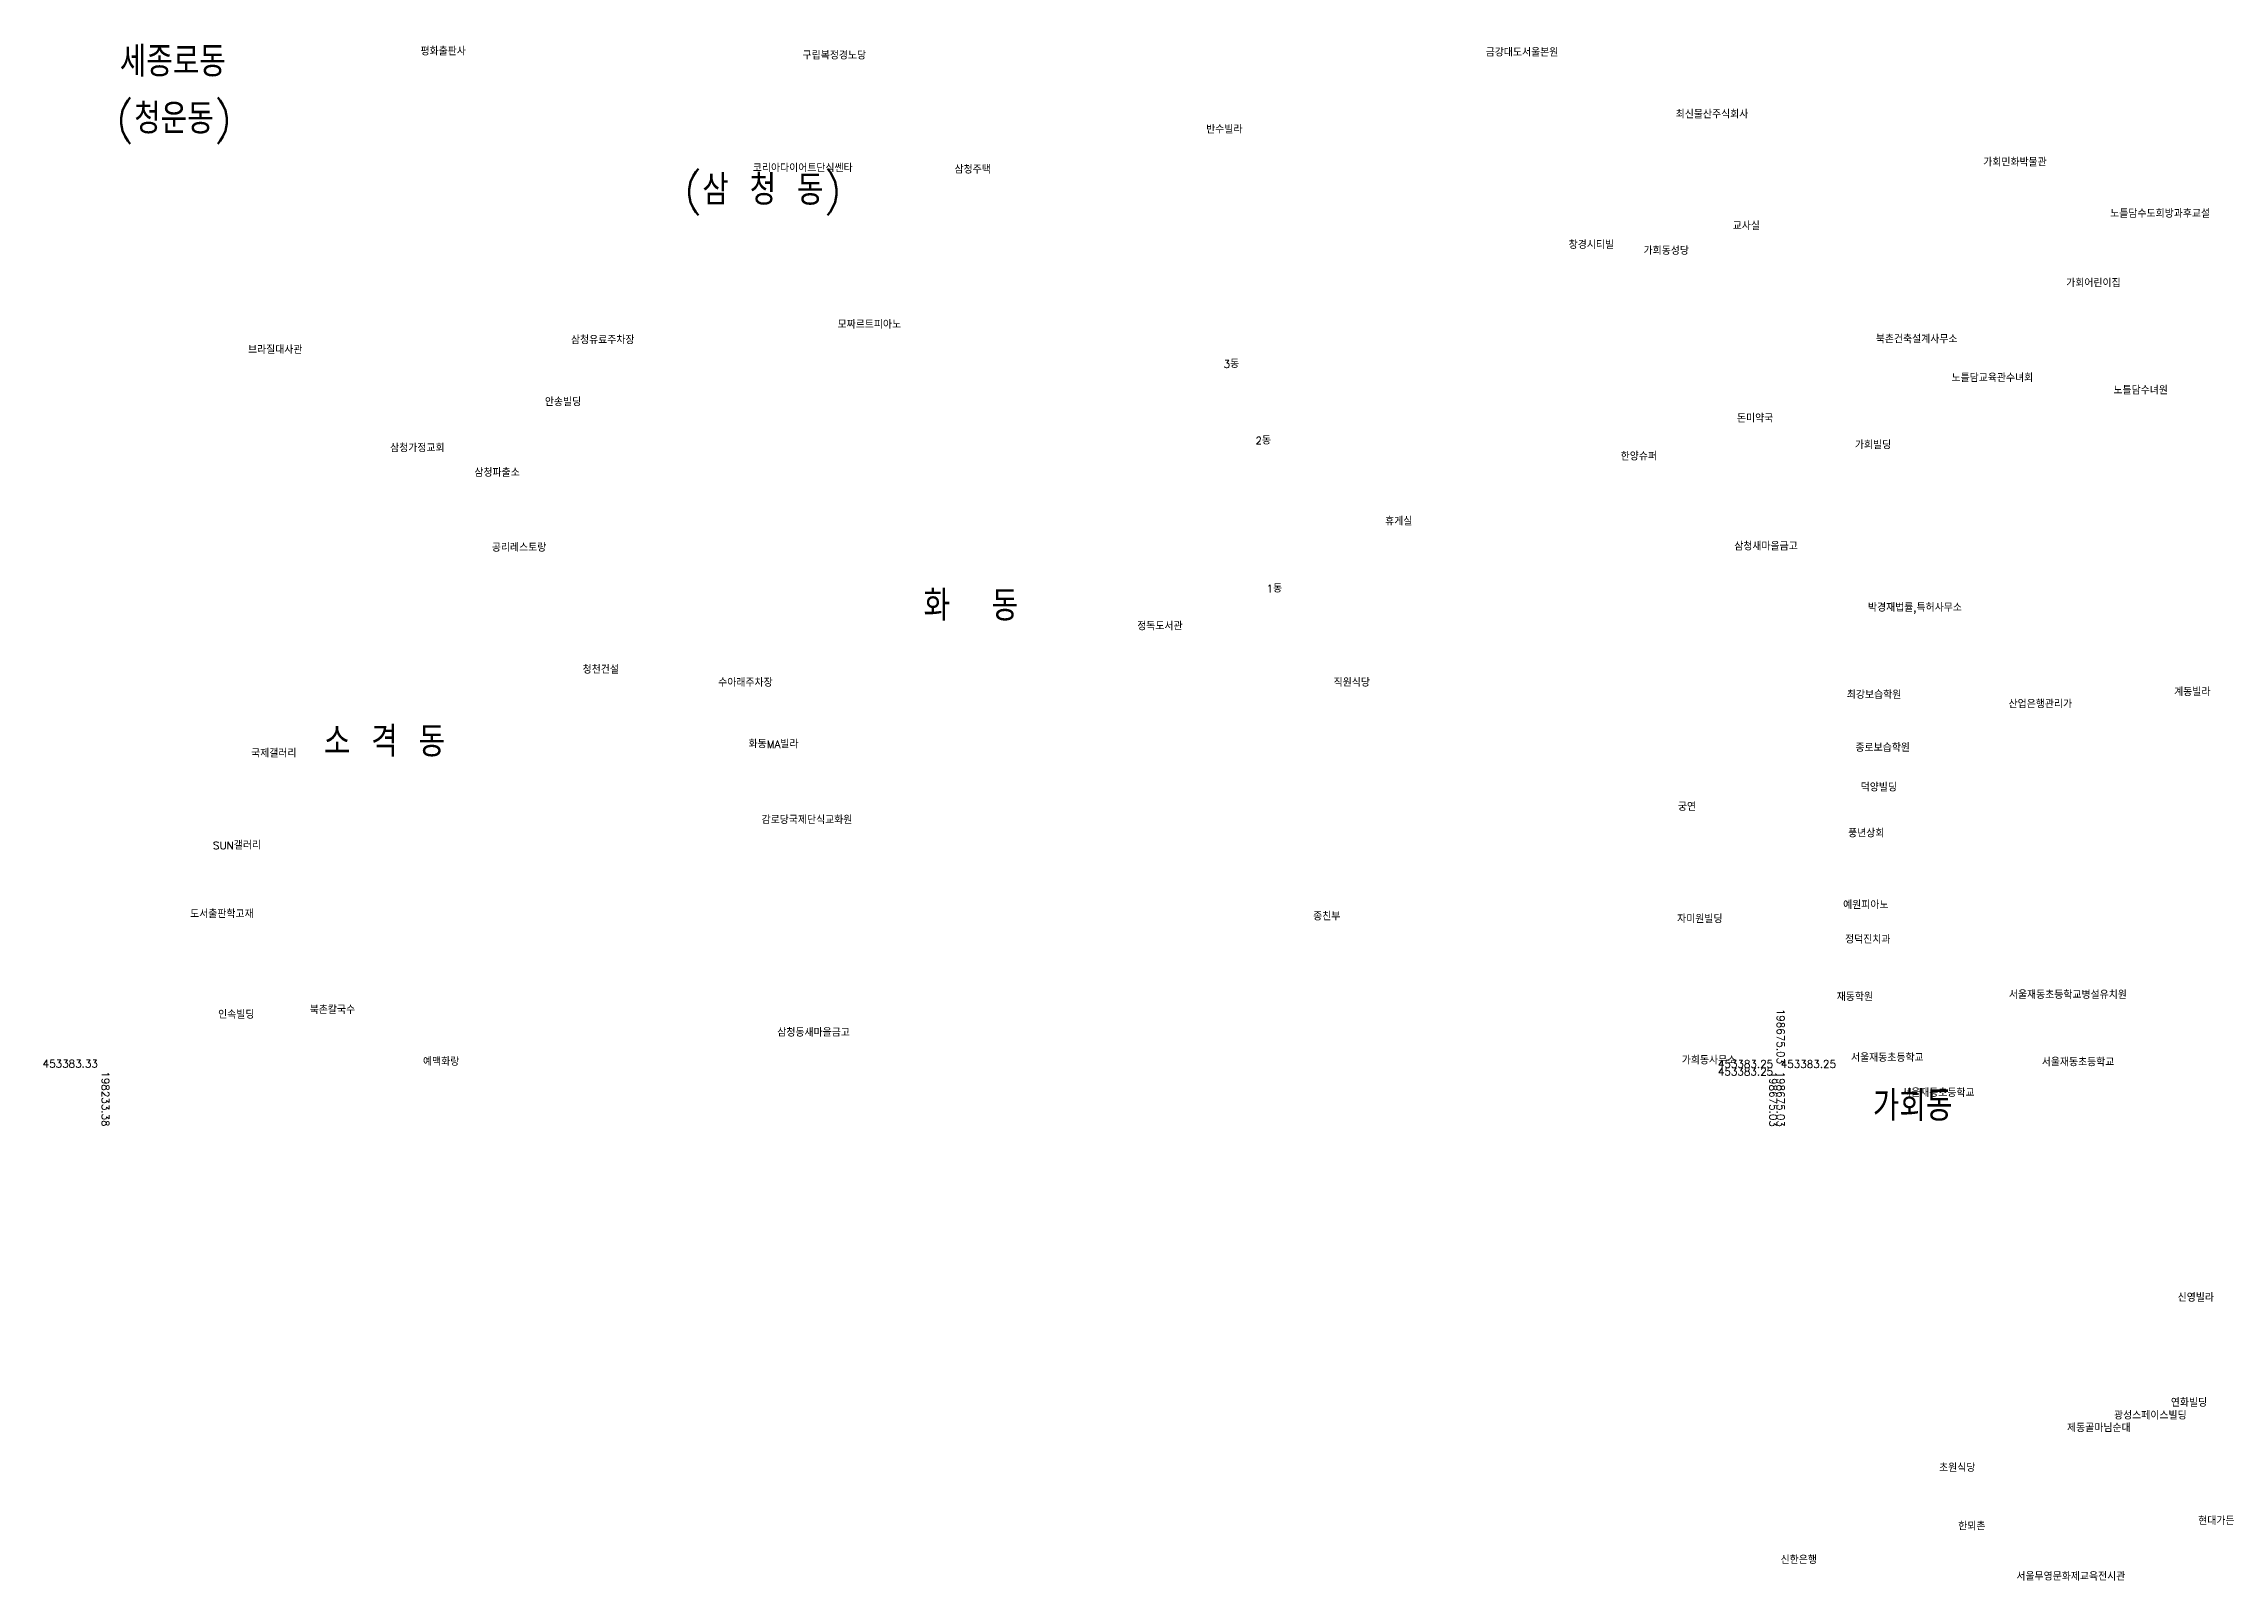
# Model space of a CAD drawing. Header units: feet. Extents: x -1222 to 199575, y -502 to 454509.
# Drawn here: x 198218 to 198793, y 453248 to 453653 of the extents above; entities that cross this region are included whole.
import ezdxf
from ezdxf.enums import TextEntityAlignment as Align

# ---------------------------------------------------------------- set-up
doc = ezdxf.new("R2010")
doc.units = ezdxf.units.FT
doc.header["$MEASUREMENT"] = 0
for name, color, linetype in [('ZC002', 7, 'CONTINUOUS'), ('ZC003', 7, 'CONTINUOUS'), ('ZC005', 7, 'CONTINUOUS'), ('ZC251', 7, 'CONTINUOUS'), ('ZC252', 7, 'CONTINUOUS'), ('ZC601', 7, 'CONTINUOUS')]:
    doc.layers.add(name, color=color, linetype=linetype)
doc.styles.add('NGSW', font='ROMANS.shx', dxfattribs={"bigfont": 'NGSW.shx'})

msp = doc.modelspace()

# ---------------------------------------------------------------- texts
at = {"layer": 'ZC002', "style": 'NGSW'}
for s, p in [('평화출판사 ', (198317.43, 453650.24)), ('구립복정경노당', (198418.16, 453649.17)), ('금강대도서울본원', (198598.25, 453649.96)), ('최신물산주식회사', (198648.34, 453633.63)), ('반수빌라', (198524.55, 453629.66)), ('코리아다이어트단식쎈타', (198405.05, 453619.46)), ('가회민화박물관', (198729.41, 453621)), ('삼청주택', (198458.2, 453619.08)), ('교사실', (198663.36, 453604.19)), ('노틀담수도회방과후교설', (198762.89, 453607.45)), ('창경시티빌', (198620.13, 453599.22)), ('가희동성당', (198639.86, 453597.67)), ('가회어린이집', (198751.28, 453589.14)), ('모짜르트피아노', (198427.38, 453578.22)), ('북촌건축설계사무소', (198701.09, 453574.35)), ('브라질대사관', (198271.95, 453571.55)), ('3동', (198529.14, 453567.84)), ('노틀담교육관수녀회', (198721.06, 453564.12)), ('안송빌딩', (198350.21, 453557.78)), ('노틀담수녀원', (198763.74, 453560.85)), ('돈미약국', (198664.49, 453553.46)), ('삼청가정교회', (198309.41, 453545.63)), ('2동', (198537.54, 453547.66)), ('가희빌딩', (198695.57, 453546.43)), ('삼청파출소', (198331.63, 453539.15)), ('한양슈퍼', (198633.83, 453543.44)), ('휴게실', (198571.72, 453526.3)), ('공리레스토랑', (198336.24, 453519.39)), ('삼청새마을금고', (198663.77, 453519.73)), ('1동', (198540.46, 453508.61)), ('정독도서관', (198506.36, 453498.66)), ('박경재법률,특허사무소', (198699.02, 453503.57)), ('청천건설', (198360.17, 453487.22)), ('직원식당', (198558.16, 453483.8)), ('계동빌라', (198779.74, 453481.32)), ('최강보습학원', (198693.45, 453480.58)), ('산업은행관리가', (198736.09, 453478.12)), ('국제갤러리', (198272.77, 453465.14)), ('화동MA빌라', (198403.91, 453467.57)), ('종로보습학원', (198695.73, 453466.62)), ('덕양빌딩', (198697.1, 453456.17)), ('감로당국제단식교화원', (198407.35, 453447.58)), ('궁연', (198648.92, 453451.04)), ('풍년상회', (198693.78, 453444.06)), ('SUN갤러리', (198262.72, 453440.88)), ('예원피아노', (198692.47, 453425.14)), ('도서출판학고재', (198256.69, 453422.76)), ('자미원빌딩', (198648.71, 453421.45)), ('정덕진치과', (198692.99, 453416.06)), ('재동학원', (198690.79, 453400.92)), ('서울재동초등학교병설유치원', (198736.18, 453401.46)), ('인속빌딩', (198264.07, 453396.24)), ('북촌칼국수', (198288.22, 453397.5)), ('삼청동새마을금고', (198411.48, 453391.51)), ('예맥화랑', (198318.09, 453383.82)), ('가희동사무소', (198649.94, 453384.2)), ('서울재동초등학교', (198694.55, 453384.87)), ('서울재동초등학교', (198744.84, 453383.7)), ('서울재동초등학교', (198707.99, 453375.61)), ('신영빌라', (198780.67, 453321.61)), ('연화빌딩', (198778.86, 453293.91)), ('제동골마님순대', (198751.52, 453287.25)), ('광성스페이스빌딩', (198763.89, 453290.54)), ('초원식당', (198717.77, 453276.75)), ('한뫼촌', (198722.82, 453261.31)), ('현대가든', (198786.09, 453262.76)), ('신한은행', (198675.99, 453252.46)), ('서울무영문화제교육전시관', (198738.15, 453248.09))]:
    msp.add_text(s, height=2, dxfattribs=at).set_placement(p)
at = {"layer": 'ZC003', "style": 'NGSW'}
msp.add_text('종친부', height=2, dxfattribs=at).set_placement((198552.75, 453422.15))
at = {"layer": 'ZC005', "style": 'NGSW'}
for s, p in [('삼청유료주차장', (198357.1, 453574.12)), ('수아래주차장', (198395.92, 453483.78))]:
    msp.add_text(s, height=2, dxfattribs=at).set_placement(p)
at = {"layer": 'ZC251', "style": 'NGSW'}
for s, p in [('세종로동', (198238.15, 453644.62)), ('화  동', (198450.05, 453501.15)), ('소 격 동', (198291.95, 453465.3)), ('가회동', (198700.3, 453369.25))]:
    msp.add_text(s, height=8, dxfattribs=at).set_placement(p)
at = {"layer": 'ZC252', "style": 'NGSW'}
for s, p in [('(청운동)', (198237.15, 453629.56)), ('(삼 청 동)', (198386.92, 453610.77))]:
    msp.add_text(s, height=8, dxfattribs=at).set_placement(p)
at = {"layer": 'ZC601', "style": 'NGSW'}
msp.add_text('198675.03', height=2, rotation=270, dxfattribs=at).set_placement((198675.03, 453384.25), align=Align.RIGHT)
for s, p in [('453383.33', (198232.38, 453383.33)), ('453383.25', (198674.03, 453383.25)), ('453383.25', (198674.03, 453381.25))]:
    msp.add_text(s, height=2, dxfattribs=at).set_placement(p, align=Align.RIGHT)
for s, p in [('198233.38', (198233.38, 453382.33)), ('198675.03', (198673.03, 453382.25)), ('198675.03', (198675.03, 453382.25))]:
    msp.add_text(s, height=2, rotation=270, dxfattribs=at).set_placement(p)
msp.add_text('453383.25', height=2, dxfattribs=at).set_placement((198676.03, 453383.25))

doc.saveas('drawing.dxf')
